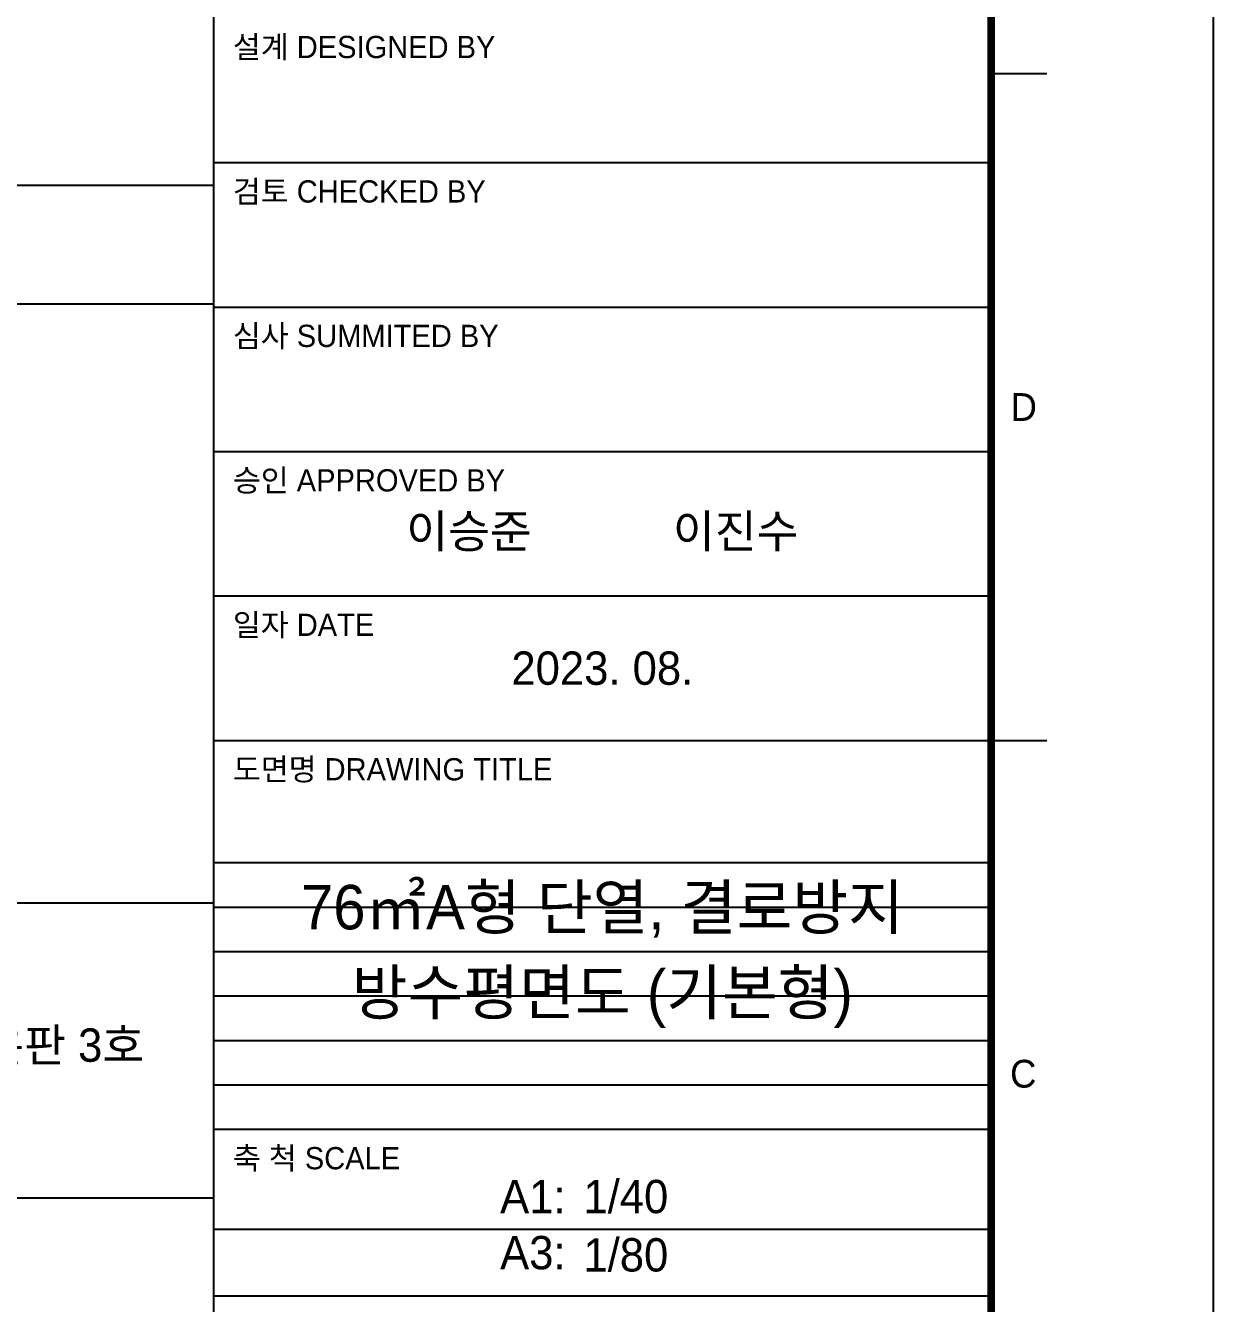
# Model space of a CAD drawing. Header units: millimetres. Extents: x -24416 to 92204, y -190080 to 23760.
# Drawn here: x 29364 to 33640, y 5053 to 9653 of the extents above; entities that cross this region are included whole.
import ezdxf
from ezdxf.enums import TextEntityAlignment as Align
from ezdxf.xclip import XClip

# ---------------------------------------------------------------- set-up
doc = ezdxf.new("R2010")
doc.units = ezdxf.units.MM
doc.header["$LTSCALE"] = 50
doc.header["$XCLIPFRAME"] = 0
doc.linetypes.add('CEN', pattern=[62, 60, -1, 0, -1])
doc.layers.get('defpoints').update_dxf_attribs({"color": 139})
for name, color, linetype in [('00-FORM TEX', 3, 'Continuous'), ('AA-BORD-FORM', 7, 'Continuous'), ('AA-BORD-TEXT', 3, 'Continuous'), ('BANG', 7, 'Continuous'), ('CEN_CON', 1, 'CEN'), ('itxt', 7, 'Continuous'), ('TEXT', 3, 'Continuous'), ('바닥타일', 8, 'Continuous')]:
    doc.layers.add(name, color=color, linetype=linetype)
doc.styles.add('HAUD01', font='Dotum.ttf')
doc.styles.add('돋움', font='Dotum.ttf')

# ---------------------------------------------------------------- blocks, each defined once
blk = doc.blocks.new('U-76A(기본)', base_point=(206307.1, 38575.4))
at = {"layer": '바닥타일'}
h = blk.add_hatch(dxfattribs=at)
h.set_pattern_fill('_USER', color=256, scale=300, double=1, pattern_type=0)
h.set_pattern_definition([(0, (0, 0), (0, 300), []), (90, (0, 0), (-300, 2e-14), [])])
edge = h.paths.add_edge_path()
edge.add_arc((218422.1, 40025.4), 690, 180.0011, 270.4126)
edge.add_line((218427.1, 39335.4), (218427.1, 38775.4))
edge.add_line((218427.1, 38775.4), (206432.1, 38775.4))
edge.add_line((206432.1, 38775.4), (206432.1, 39880.4))
edge.add_line((206432.1, 39880.4), (216782.1, 39880.4))
edge.add_line((216782.1, 39880.4), (216782.1, 40055.4))
edge.add_line((216782.1, 40055.4), (218422.1, 40055.4))
edge.add_line((218422.1, 40055.4), (218422.1, 40025.4))
edge.add_line((218422.1, 40025.4), (217732.1, 40025.4))
at = {"layer": 'CEN_CON'}
blk.add_line((206307.1, 38575.4), (220942.1, 38575.4), dxfattribs=at)
blk = doc.blocks.new('XR-FORM 청주월명')
at = {"layer": 'AA-BORD-FORM', "color": 2}
for p, q in [((751, 577), (751, 17)), ((821, 237), (826, 237)), ((821, 177), (826, 177))]:
    blk.add_line(p, q, dxfattribs=at)
at = {"layer": 'AA-BORD-FORM', "color": 3}
for p, q in [((751, 229), (821, 229)), ((751, 216), (821, 216)), ((751, 203), (821, 203)), ((751, 190), (821, 190)), ((751, 177), (821, 177)), ((751, 142), (821, 142)), ((751, 127), (821, 127))]:
    blk.add_line(p, q, dxfattribs=at)
at = {"layer": 'AA-BORD-FORM', "color": 1}
blk.add_lwpolyline([(0, 0), (841, 0), (841, 594), (0, 594)], close=True, dxfattribs=at)
at = {"layer": 'AA-BORD-FORM', "color": 2, "const_width": 0.682}
blk.add_lwpolyline([(21, 17), (21, 577), (821, 577), (821, 17)], close=True, dxfattribs=at)
at = {"layer": 'defpoints'}
for p, q in [((751, 166), (821, 166)), ((751, 162), (821, 162)), ((751, 158), (821, 158)), ((751, 154), (821, 154)), ((751, 150), (821, 150)), ((751, 146), (821, 146)), ((751, 133), (821, 133))]:
    blk.add_line(p, q, dxfattribs=at)
at = {"layer": 'AA-BORD-TEXT', "color": 3, "style": 'HAUD01'}
for s, p in [('설계 DESIGNED BY', (752.75, 238.4)), ('검토 CHECKED BY', (752.75, 225.4)), ('심사 SUMMITED BY', (752.75, 212.4)), ('승인 APPROVED BY', (752.75, 199.4)), ('일자 DATE', (752.75, 186.4)), ('도면명 DRAWING TITLE', (752.75, 173.4)), ('축 척 SCALE', (752.75, 138.4))]:
    blk.add_text(s, height=2, rotation=360, dxfattribs=at).set_placement(p)
at = {"layer": 'AA-BORD-TEXT', "color": 7, "style": 'HAUD01'}
for s, p in [('D', (823.93, 207)), ('C', (823.88, 147))]:
    blk.add_text(s, height=2.5, dxfattribs=at).set_placement(p, align=Align.MIDDLE_CENTER)
at = {"layer": 'AA-BORD-TEXT', "color": 3, "style": 'HAUD01'}
for s, p in [('이승준', (774, 195.82)), ('이진수', (798, 195.82)), ('2023. 08.', (786, 183.5))]:
    blk.add_text(s, height=3, rotation=0, dxfattribs=at).set_placement(p, align=Align.MIDDLE_CENTER)
at = {"layer": 'AA-BORD-TEXT', "style": 'HAUD01'}
for s, p in [('A1:', (776.8, 134.45)), ('A3:', (776.8, 129.4))]:
    blk.add_text(s, height=3, dxfattribs=at).set_placement(p)
blk = doc.blocks.new('A$C58180E1C')
at = {"layer": 'BANG'}
blk.add_line((666.7, 4753.5), (6996, 4753.5), dxfattribs=at)
at = {"layer": 'itxt'}
for p, q in [((0, 8398), (6996, 8398)), ((6996, 8398), (6996, 2629.1))]:
    blk.add_line(p, q, dxfattribs=at)
for points in [[(0, 7971.3), (6996, 7971.3)], [(0, 5815.7), (6996, 5815.7)]]:
    blk.add_lwpolyline(points, dxfattribs=at)
at = {"layer": 'TEXT', "style": '돋움'}
blk.add_text('결로방지 단열재 THK10mm 압출법 보온판 3호', height=120, dxfattribs=at).set_placement((5164.7, 5303), align=Align.MIDDLE_CENTER)

msp = doc.modelspace()

# ---------------------------------------------------------------- block references
at = {"xscale": 40, "yscale": 40, "zscale": 40}
msp.add_blockref('XR-FORM 청주월명', (0, 0), dxfattribs=at)
ref = msp.add_blockref('U-76A(기본)', (18638.3, 5802.1))
XClip(ref).set_block_clipping_path([(191672.1148688774, 38275.3918016906), (207639.267251093, 51650.3918016906)])
msp.add_blockref('A$C58180E1C', (23044, 680))

# ---------------------------------------------------------------- texts
at = {"layer": '00-FORM TEX', "color": 3, "style": 'HAUD01'}
for s, p in [('76㎡A형 단열, 결로방지', (31440, 6480)), ('방수평면도 (기본형)', (31440, 6160))]:
    msp.add_text(s, height=160, dxfattribs=at).set_placement(p, align=Align.MIDDLE)
at = {"layer": '00-FORM TEX', "style": 'HAUD01'}
for s, p in [('1/40', (31371.9, 5377.9)), ('1/80', (31371.9, 5168))]:
    msp.add_text(s, height=120, dxfattribs=at).set_placement(p)

doc.saveas('drawing.dxf')
